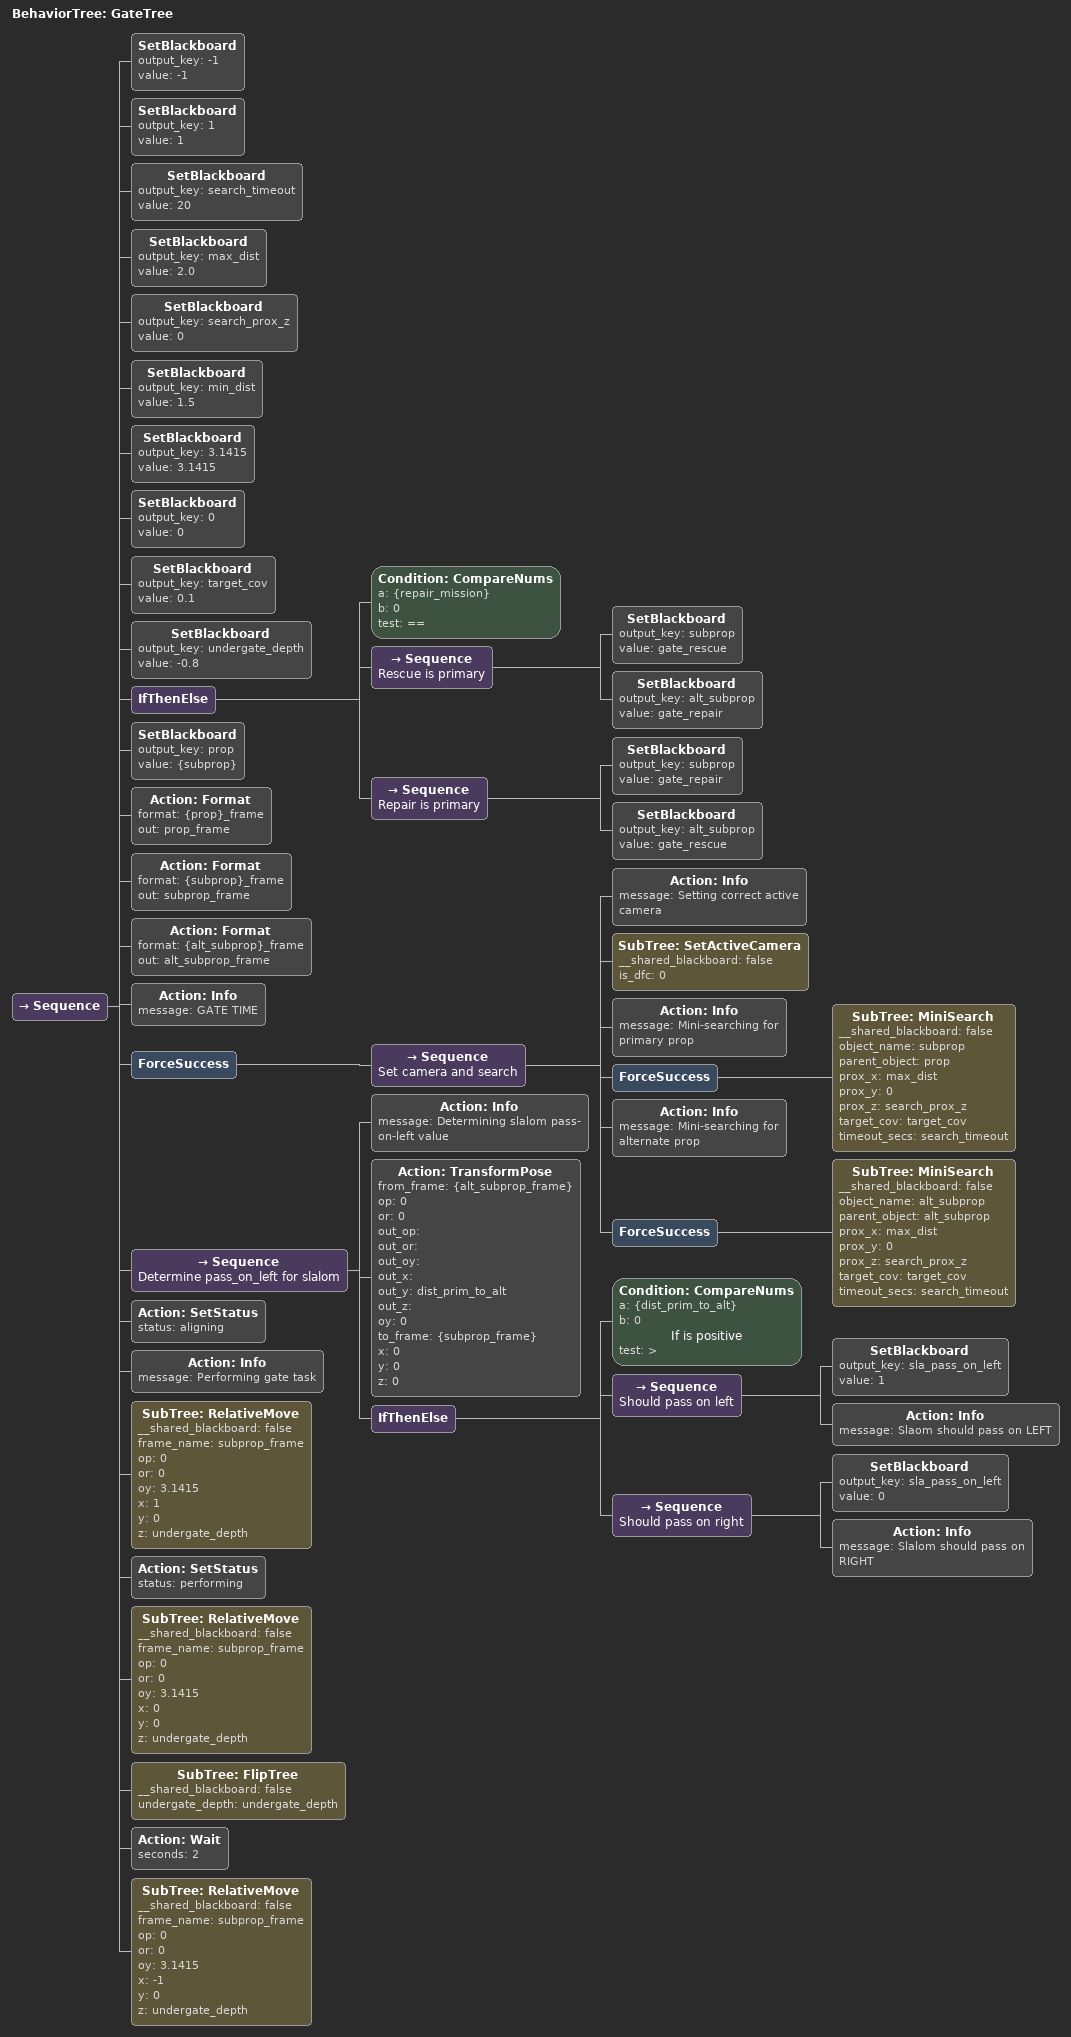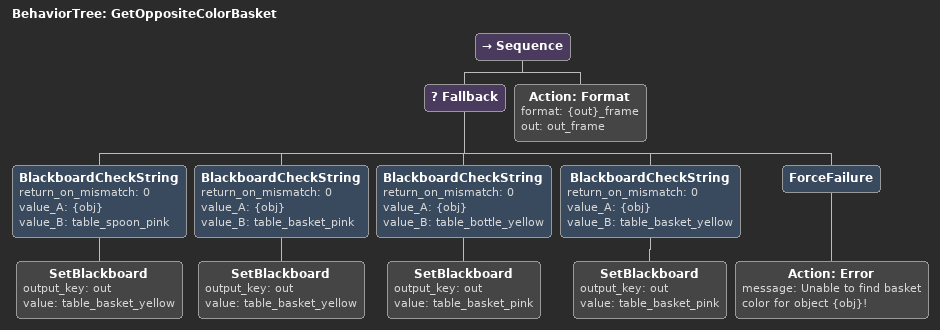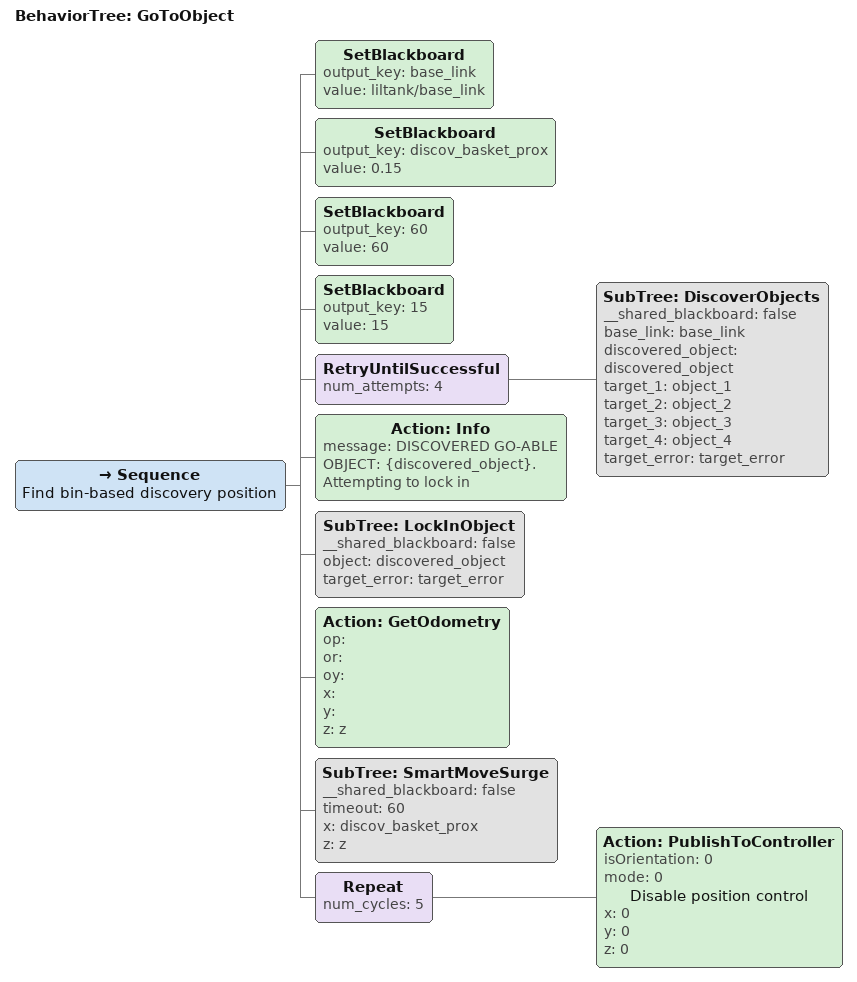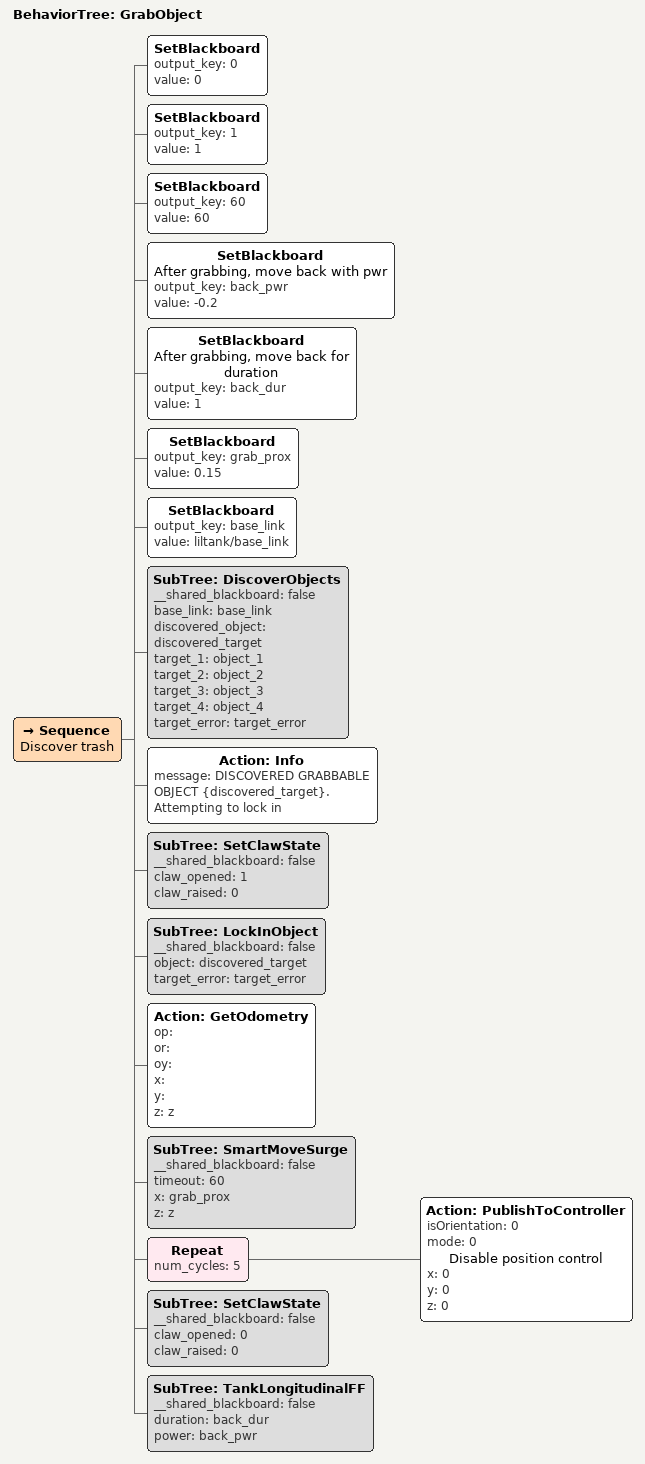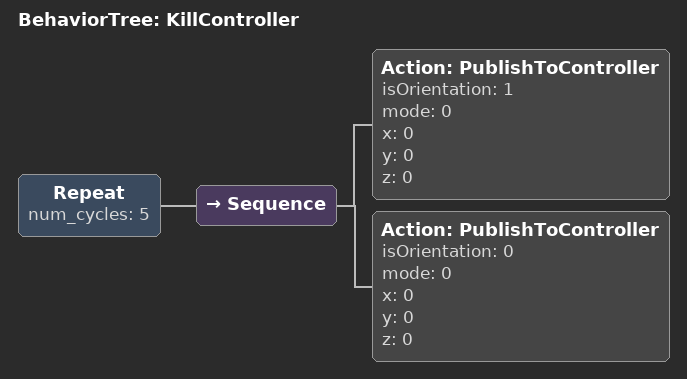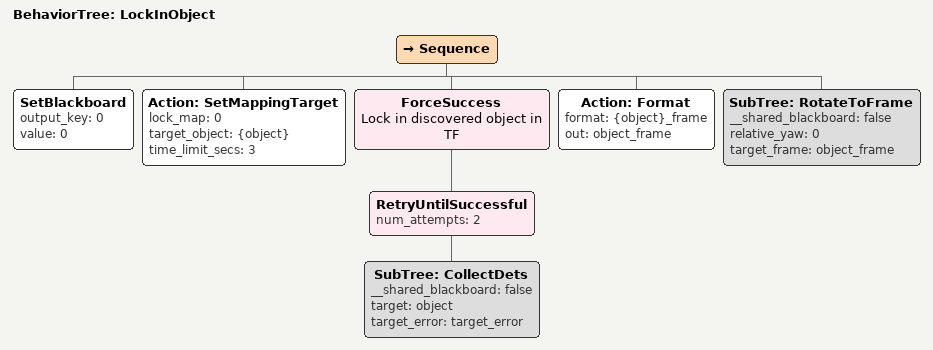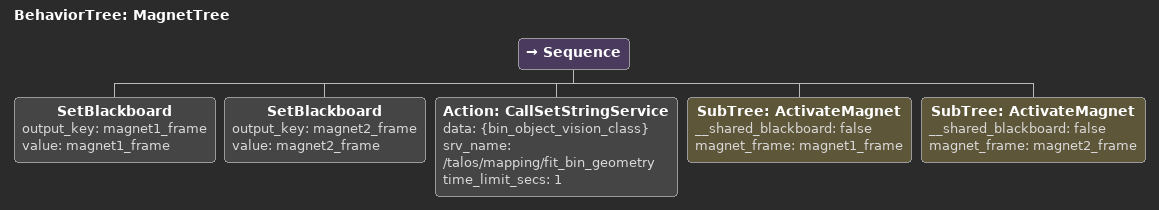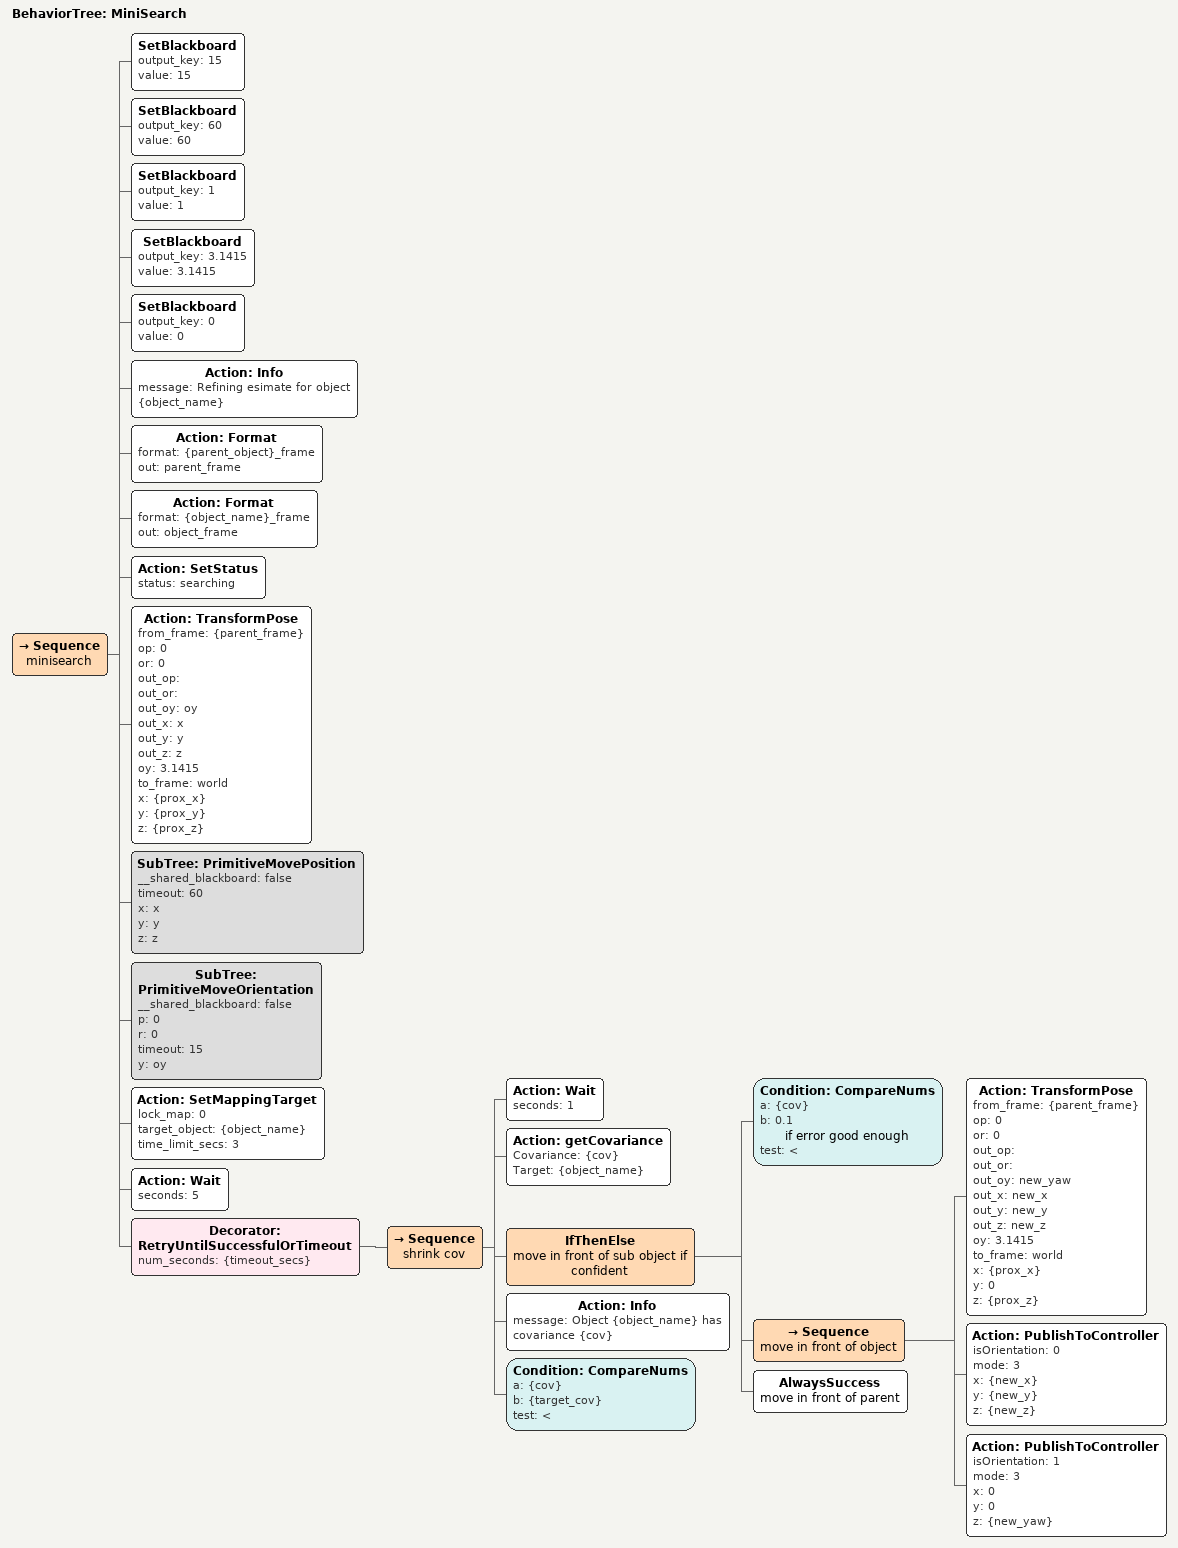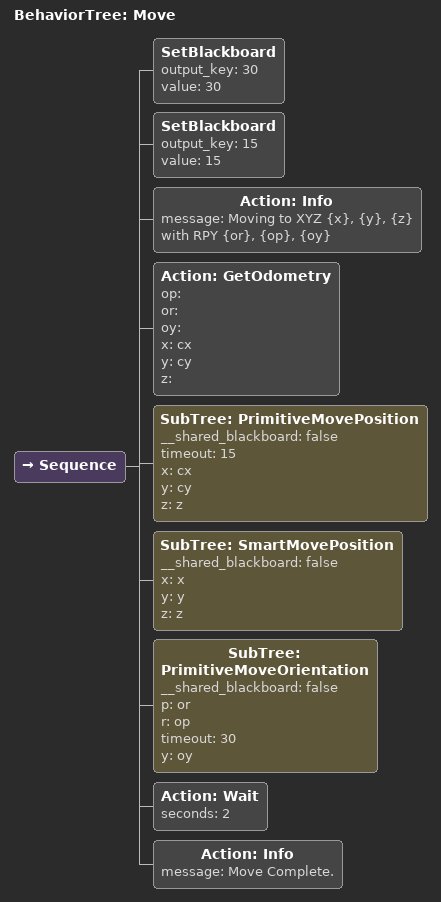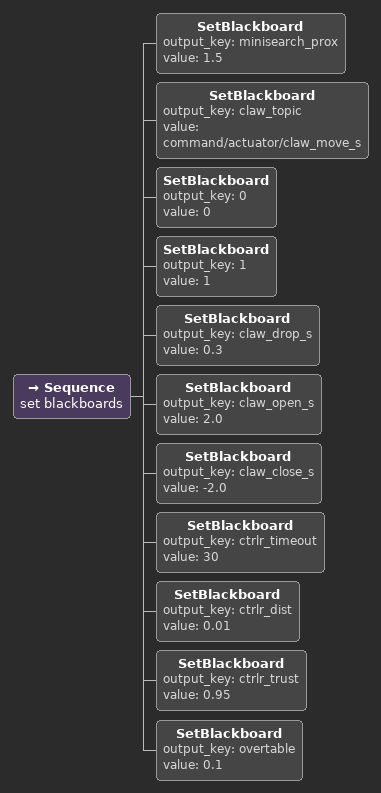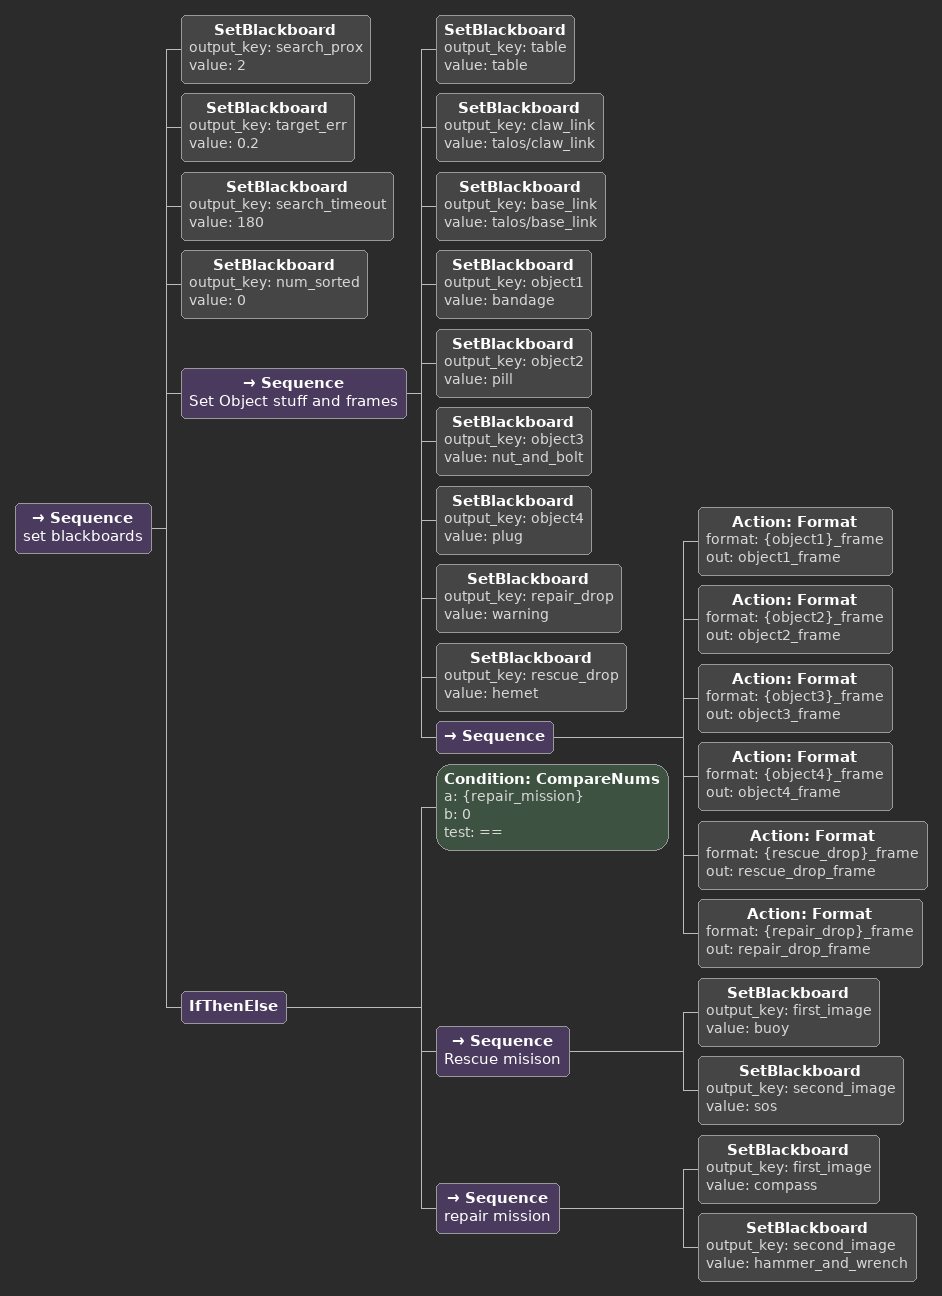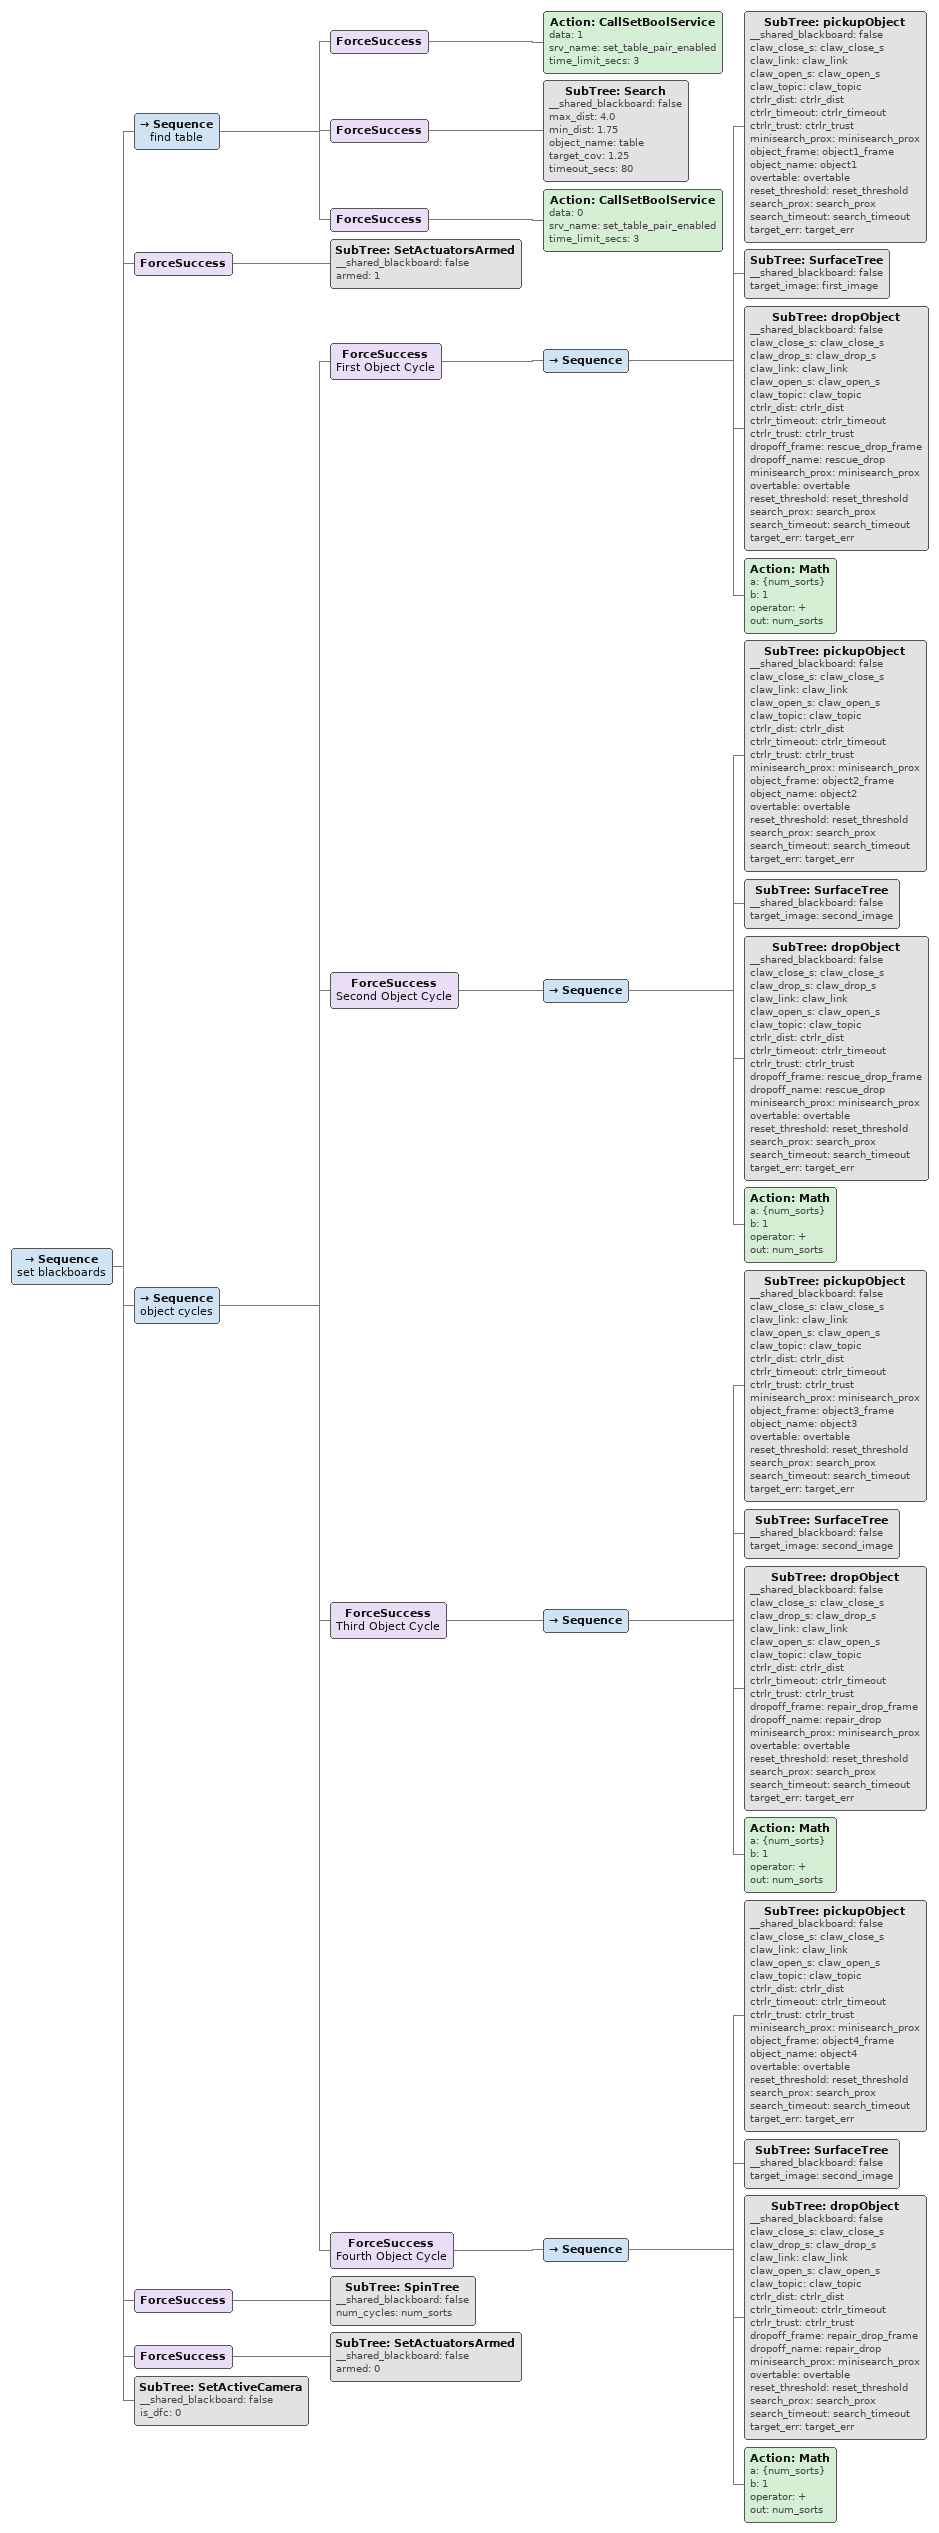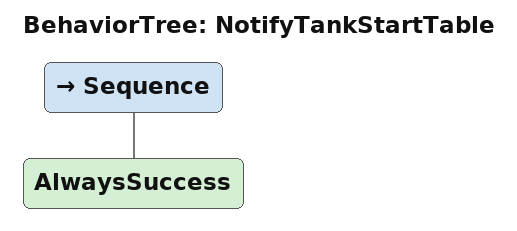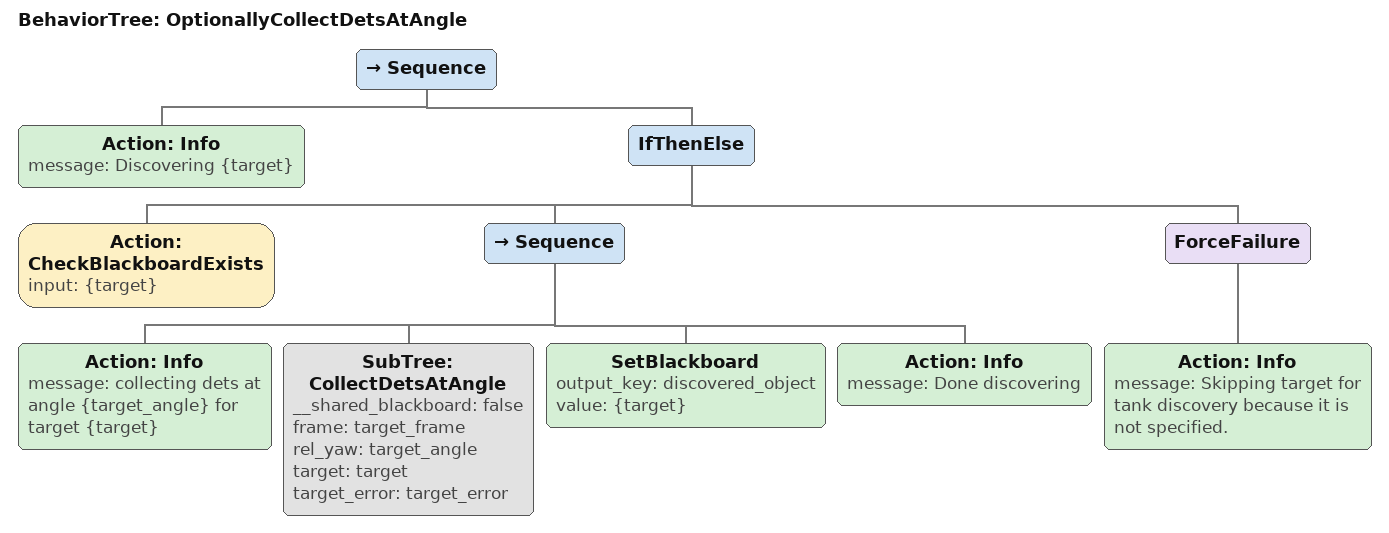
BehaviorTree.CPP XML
<BehaviorTree ID="GateTree">
    <Sequence>
        <SetBlackboard output_key="-1" value="-1"/>
        <SetBlackboard output_key="1" value="1"/>
        <SetBlackboard output_key="search_timeout" value="20"/>
        <SetBlackboard output_key="max_dist" value="2.0"/>
        <SetBlackboard output_key="search_prox_z" value="0"/>
        <SetBlackboard output_key="min_dist" value="1.5"/>
        <SetBlackboard output_key="3.1415" value="3.1415"/>
        <SetBlackboard output_key="0" value="0"/>
        <SetBlackboard output_key="target_cov" value="0.1"/>
        <SetBlackboard output_key="undergate_depth" value="-0.8"/>
        <IfThenElse>
            <Condition ID="CompareNums" a="{repair_mission}" b="0" test="=="/>
            <Sequence name="Rescue is primary">
                <SetBlackboard output_key="subprop" value="gate_rescue"/>
                <SetBlackboard output_key="alt_subprop" value="gate_repair"/>
            </Sequence>
            <Sequence name="Repair is primary">
                <SetBlackboard output_key="subprop" value="gate_repair"/>
                <SetBlackboard output_key="alt_subprop" value="gate_rescue"/>
            </Sequence>
        </IfThenElse>
        <SetBlackboard output_key="prop" value="{subprop}"/>
        <Action ID="Format" format="{prop}_frame" out="prop_frame"/>
        <Action ID="Format" format="{subprop}_frame" out="subprop_frame"/>
        <Action ID="Format" format="{alt_subprop}_frame" out="alt_subprop_frame"/>
        <Action ID="Info" message="GATE TIME"/>
        <ForceSuccess>
            <Sequence name="Set camera and search">
                <Action ID="Info" message="Setting correct active camera"/>
                <SubTree ID="SetActiveCamera" __shared_blackboard="false" is_dfc="0"/>
                <Action ID="Info" message="Mini-searching for primary prop"/>
                <ForceSuccess>
                    <SubTree ID="MiniSearch" __shared_blackboard="false" object_name="subprop" parent_object="prop" prox_x="max_dist" prox_y="0" prox_z="search_prox_z" target_cov="target_cov" timeout_secs="search_timeout"/>
                </ForceSuccess>
                <Action ID="Info" message="Mini-searching for alternate prop"/>
                <ForceSuccess>
                    <SubTree ID="MiniSearch" __shared_blackboard="false" object_name="alt_subprop" parent_object="alt_subprop" prox_x="max_dist" prox_y="0" prox_z="search_prox_z" target_cov="target_cov" timeout_secs="search_timeout"/>
                </ForceSuccess>
            </Sequence>
        </ForceSuccess>
        <Sequence name="Determine pass_on_left for slalom">
            <Action ID="Info" message="Determining slalom pass-on-left value"/>
            <Action ID="TransformPose" from_frame="{alt_subprop_frame}" op="0" or="0" out_op="" out_or="" out_oy="" out_x="" out_y="dist_prim_to_alt" out_z="" oy="0" to_frame="{subprop_frame}" x="0" y="0" z="0"/>
            <IfThenElse>
                <Condition ID="CompareNums" a="{dist_prim_to_alt}" b="0" name="If is positive" test=">"/>
                <Sequence name="Should pass on left">
                    <SetBlackboard output_key="sla_pass_on_left" value="1"/>
                    <Action ID="Info" message="Slaom should pass on LEFT"/>
                </Sequence>
                <Sequence name="Should pass on right">
                    <SetBlackboard output_key="sla_pass_on_left" value="0"/>
                    <Action ID="Info" message="Slalom should pass on RIGHT"/>
                </Sequence>
            </IfThenElse>
        </Sequence>
        <Action ID="SetStatus" status="aligning"/>
        <Action ID="Info" message="Performing gate task"/>
        <SubTree ID="RelativeMove" __shared_blackboard="false" frame_name="subprop_frame" op="0" or="0" oy="3.1415" x="1" y="0" z="undergate_depth"/>
        <Action ID="SetStatus" status="performing"/>
        <SubTree ID="RelativeMove" __shared_blackboard="false" frame_name="subprop_frame" op="0" or="0" oy="3.1415" x="0" y="0" z="undergate_depth"/>
        <SubTree ID="FlipTree" __shared_blackboard="false" undergate_depth="undergate_depth"/>
        <Action ID="Wait" seconds="2"/>
        <SubTree ID="RelativeMove" __shared_blackboard="false" frame_name="subprop_frame" op="0" or="0" oy="3.1415" x="-1" y="0" z="undergate_depth"/>
    </Sequence>
</BehaviorTree>

<BehaviorTree ID="GetOppositeColorBasket">
    <Sequence>
        <Fallback>
            <BlackboardCheckString return_on_mismatch="0" value_A="{obj}" value_B="table_spoon_pink">
                <SetBlackboard output_key="out" value="table_basket_yellow"/>
            </BlackboardCheckString>
            <BlackboardCheckString return_on_mismatch="0" value_A="{obj}" value_B="table_basket_pink">
                <SetBlackboard output_key="out" value="table_basket_yellow"/>
            </BlackboardCheckString>
            <BlackboardCheckString return_on_mismatch="0" value_A="{obj}" value_B="table_bottle_yellow">
                <SetBlackboard output_key="out" value="table_basket_pink"/>
            </BlackboardCheckString>
            <BlackboardCheckString return_on_mismatch="0" value_A="{obj}" value_B="table_basket_yellow">
                <SetBlackboard output_key="out" value="table_basket_pink"/>
            </BlackboardCheckString>
            <ForceFailure>
                <Action ID="Error" message="Unable to find basket color for object {obj}!"/>
            </ForceFailure>
        </Fallback>
        <Action ID="Format" format="{out}_frame" out="out_frame"/>
    </Sequence>
</BehaviorTree>

<BehaviorTree ID="GoToObject">
    <Sequence name="Find bin-based discovery position">
        <SetBlackboard output_key="base_link" value="liltank/base_link"/>
        <SetBlackboard output_key="discov_basket_prox" value="0.15"/>
        <SetBlackboard output_key="60" value="60"/>
        <SetBlackboard output_key="15" value="15"/>
        <RetryUntilSuccessful num_attempts="4">
            <SubTree ID="DiscoverObjects" __shared_blackboard="false" base_link="base_link" discovered_object="discovered_object" target_1="object_1" target_2="object_2" target_3="object_3" target_4="object_4" target_error="target_error"/>
        </RetryUntilSuccessful>
        <Action ID="Info" message="DISCOVERED GO-ABLE OBJECT: {discovered_object}. Attempting to lock in"/>
        <SubTree ID="LockInObject" __shared_blackboard="false" object="discovered_object" target_error="target_error"/>
        <Action ID="GetOdometry" op="" or="" oy="" x="" y="" z="z"/>
        <SubTree ID="SmartMoveSurge" __shared_blackboard="false" timeout="60" x="discov_basket_prox" z="z"/>
        <Repeat num_cycles="5">
            <Action ID="PublishToController" isOrientation="0" mode="0" name="Disable position control" x="0" y="0" z="0"/>
        </Repeat>
    </Sequence>
</BehaviorTree>

<BehaviorTree ID="GrabObject">
    <Sequence name="Discover trash">
        <SetBlackboard output_key="0" value="0"/>
        <SetBlackboard output_key="1" value="1"/>
        <SetBlackboard output_key="60" value="60"/>
        <SetBlackboard name="After grabbing, move back with pwr" output_key="back_pwr" value="-0.2"/>
        <SetBlackboard name="After grabbing, move back for duration" output_key="back_dur" value="1"/>
        <SetBlackboard output_key="grab_prox" value="0.15"/>
        <SetBlackboard output_key="base_link" value="liltank/base_link"/>
        <SubTree ID="DiscoverObjects" __shared_blackboard="false" base_link="base_link" discovered_object="discovered_target" target_1="object_1" target_2="object_2" target_3="object_3" target_4="object_4" target_error="target_error"/>
        <Action ID="Info" message="DISCOVERED GRABBABLE OBJECT {discovered_target}. Attempting to lock in"/>
        <SubTree ID="SetClawState" __shared_blackboard="false" claw_opened="1" claw_raised="0"/>
        <SubTree ID="LockInObject" __shared_blackboard="false" object="discovered_target" target_error="target_error"/>
        <Action ID="GetOdometry" op="" or="" oy="" x="" y="" z="z"/>
        <SubTree ID="SmartMoveSurge" __shared_blackboard="false" timeout="60" x="grab_prox" z="z"/>
        <Repeat num_cycles="5">
            <Action ID="PublishToController" isOrientation="0" mode="0" name="Disable position control" x="0" y="0" z="0"/>
        </Repeat>
        <SubTree ID="SetClawState" __shared_blackboard="false" claw_opened="0" claw_raised="0"/>
        <SubTree ID="TankLongitudinalFF" __shared_blackboard="false" duration="back_dur" power="back_pwr"/>
    </Sequence>
</BehaviorTree>

<BehaviorTree ID="KillController">
    <Repeat num_cycles="5">
        <Sequence>
            <Action ID="PublishToController" isOrientation="1" mode="0" x="0" y="0" z="0"/>
            <Action ID="PublishToController" isOrientation="0" mode="0" x="0" y="0" z="0"/>
        </Sequence>
    </Repeat>
</BehaviorTree>

<BehaviorTree ID="LockInObject">
    <Sequence>
        <SetBlackboard output_key="0" value="0"/>
        <Action ID="SetMappingTarget" lock_map="0" target_object="{object}" time_limit_secs="3"/>
        <ForceSuccess name="Lock in discovered object in TF">
            <RetryUntilSuccessful num_attempts="2">
                <SubTree ID="CollectDets" __shared_blackboard="false" target="object" target_error="target_error"/>
            </RetryUntilSuccessful>
        </ForceSuccess>
        <Action ID="Format" format="{object}_frame" out="object_frame"/>
        <SubTree ID="RotateToFrame" __shared_blackboard="false" relative_yaw="0" target_frame="object_frame"/>
    </Sequence>
</BehaviorTree>

<BehaviorTree ID="MagnetTree">
    <Sequence>
        <SetBlackboard output_key="magnet1_frame" value="magnet1_frame"/>
        <SetBlackboard output_key="magnet2_frame" value="magnet2_frame"/>
        <Action ID="CallSetStringService" data="{bin_object_vision_class}" srv_name="/talos/mapping/fit_bin_geometry" time_limit_secs="1"/>
        <SubTree ID="ActivateMagnet" __shared_blackboard="false" magnet_frame="magnet1_frame"/>
        <SubTree ID="ActivateMagnet" __shared_blackboard="false" magnet_frame="magnet2_frame"/>
    </Sequence>
</BehaviorTree>

<BehaviorTree ID="MiniSearch">
    <Sequence name="minisearch">
        <SetBlackboard output_key="15" value="15"/>
        <SetBlackboard output_key="60" value="60"/>
        <SetBlackboard output_key="1" value="1"/>
        <SetBlackboard output_key="3.1415" value="3.1415"/>
        <SetBlackboard output_key="0" value="0"/>
        <Action ID="Info" message="Refining esimate for object {object_name}"/>
        <Action ID="Format" format="{parent_object}_frame" out="parent_frame"/>
        <Action ID="Format" format="{object_name}_frame" out="object_frame"/>
        <Action ID="SetStatus" status="searching"/>
        <Action ID="TransformPose" from_frame="{parent_frame}" op="0" or="0" out_op="" out_or="" out_oy="oy" out_x="x" out_y="y" out_z="z" oy="3.1415" to_frame="world" x="{prox_x}" y="{prox_y}" z="{prox_z}"/>
        <SubTree ID="PrimitiveMovePosition" __shared_blackboard="false" timeout="60" x="x" y="y" z="z"/>
        <SubTree ID="PrimitiveMoveOrientation" __shared_blackboard="false" p="0" r="0" timeout="15" y="oy"/>
        <Action ID="SetMappingTarget" lock_map="0" target_object="{object_name}" time_limit_secs="3"/>
        <Action ID="Wait" seconds="5"/>
        <Decorator ID="RetryUntilSuccessfulOrTimeout" num_seconds="{timeout_secs}">
            <Sequence name="shrink cov">
                <Action ID="Wait" seconds="1"/>
                <Action Covariance="{cov}" ID="getCovariance" Target="{object_name}"/>
                <IfThenElse name="move in front of sub object if confident">
                    <Condition ID="CompareNums" a="{cov}" b="0.1" name="if error good enough" test="&lt;"/>
                    <Sequence name="move in front of object">
                        <Action ID="TransformPose" from_frame="{parent_frame}" op="0" or="0" out_op="" out_or="" out_oy="new_yaw" out_x="new_x" out_y="new_y" out_z="new_z" oy="3.1415" to_frame="world" x="{prox_x}" y="0" z="{prox_z}"/>
                        <Action ID="PublishToController" isOrientation="0" mode="3" x="{new_x}" y="{new_y}" z="{new_z}"/>
                        <Action ID="PublishToController" isOrientation="1" mode="3" x="0" y="0" z="{new_yaw}"/>
                    </Sequence>
                    <AlwaysSuccess name="move in front of parent"/>
                </IfThenElse>
                <Action ID="Info" message="Object {object_name} has covariance {cov}"/>
                <Condition ID="CompareNums" a="{cov}" b="{target_cov}" test="&lt;"/>
            </Sequence>
        </Decorator>
    </Sequence>
</BehaviorTree>

<BehaviorTree ID="Move">
    <Sequence>
        <SetBlackboard output_key="30" value="30"/>
        <SetBlackboard output_key="15" value="15"/>
        <Action ID="Info" message="Moving to XYZ {x}, {y}, {z} with RPY {or}, {op}, {oy}"/>
        <Action ID="GetOdometry" op="" or="" oy="" x="cx" y="cy" z=""/>
        <SubTree ID="PrimitiveMovePosition" __shared_blackboard="false" timeout="15" x="cx" y="cy" z="z"/>
        <SubTree ID="SmartMovePosition" __shared_blackboard="false" x="x" y="y" z="z"/>
        <SubTree ID="PrimitiveMoveOrientation" __shared_blackboard="false" p="or" r="op" timeout="30" y="oy"/>
        <Action ID="Wait" seconds="2"/>
        <Action ID="Info" message="Move Complete."/>
    </Sequence>
</BehaviorTree>

<Sequence name="set blackboards">
    <SetBlackboard output_key="minisearch_prox" value="1.5"/>
    <SetBlackboard output_key="claw_topic" value="command/actuator/claw_move_s"/>
    <SetBlackboard output_key="0" value="0"/>
    <SetBlackboard output_key="1" value="1"/>
    <SetBlackboard output_key="claw_drop_s" value="0.3"/>
    <SetBlackboard output_key="claw_open_s" value="2.0"/>
    <SetBlackboard output_key="claw_close_s" value="-2.0"/>
    <SetBlackboard output_key="ctrlr_timeout" value="30"/>
    <SetBlackboard output_key="ctrlr_dist" value="0.01"/>
    <SetBlackboard output_key="ctrlr_trust" value="0.95"/>
    <SetBlackboard output_key="overtable" value="0.1"/>
</Sequence>

<Sequence name="set blackboards">
    <SetBlackboard output_key="search_prox" value="2"/>
    <SetBlackboard output_key="target_err" value="0.2"/>
    <SetBlackboard output_key="search_timeout" value="180"/>
    <SetBlackboard output_key="num_sorted" value="0"/>
    <Sequence name="Set Object stuff and frames">
        <SetBlackboard output_key="table" value="table"/>
        <SetBlackboard output_key="claw_link" value="talos/claw_link"/>
        <SetBlackboard output_key="base_link" value="talos/base_link"/>
        <SetBlackboard output_key="object1" value="bandage"/>
        <SetBlackboard output_key="object2" value="pill"/>
        <SetBlackboard output_key="object3" value="nut_and_bolt"/>
        <SetBlackboard output_key="object4" value="plug"/>
        <SetBlackboard output_key="repair_drop" value="warning"/>
        <SetBlackboard output_key="rescue_drop" value="hemet"/>
        <Sequence>
            <Action ID="Format" format="{object1}_frame" out="object1_frame"/>
            <Action ID="Format" format="{object2}_frame" out="object2_frame"/>
            <Action ID="Format" format="{object3}_frame" out="object3_frame"/>
            <Action ID="Format" format="{object4}_frame" out="object4_frame"/>
            <Action ID="Format" format="{rescue_drop}_frame" out="rescue_drop_frame"/>
            <Action ID="Format" format="{repair_drop}_frame" out="repair_drop_frame"/>
        </Sequence>
    </Sequence>
    <IfThenElse>
        <Condition ID="CompareNums" a="{repair_mission}" b="0" test="=="/>
        <Sequence name="Rescue misison">
            <SetBlackboard output_key="first_image" value="buoy"/>
            <SetBlackboard output_key="second_image" value="sos"/>
        </Sequence>
        <Sequence name="repair mission">
            <SetBlackboard output_key="first_image" value="compass"/>
            <SetBlackboard output_key="second_image" value="hammer_and_wrench"/>
        </Sequence>
    </IfThenElse>
</Sequence>

<Sequence name="set blackboards">
    <Sequence name="find table">
        <ForceSuccess>
            <Action ID="CallSetBoolService" data="1" srv_name="set_table_pair_enabled" time_limit_secs="3"/>
        </ForceSuccess>
        <ForceSuccess>
            <SubTree ID="Search" __shared_blackboard="false" max_dist="4.0" min_dist="1.75" object_name="table" target_cov="1.25" timeout_secs="80"/>
        </ForceSuccess>
        <ForceSuccess>
            <Action ID="CallSetBoolService" data="0" srv_name="set_table_pair_enabled" time_limit_secs="3"/>
        </ForceSuccess>
    </Sequence>
    <ForceSuccess>
        <SubTree ID="SetActuatorsArmed" __shared_blackboard="false" armed="1"/>
    </ForceSuccess>
    <Sequence name="object cycles">
        <ForceSuccess name="First Object Cycle">
            <Sequence>
                <SubTree ID="pickupObject" __shared_blackboard="false" claw_close_s="claw_close_s" claw_link="claw_link" claw_open_s="claw_open_s" claw_topic="claw_topic" ctrlr_dist="ctrlr_dist" ctrlr_timeout="ctrlr_timeout" ctrlr_trust="ctrlr_trust" minisearch_prox="minisearch_prox" object_frame="object1_frame" object_name="object1" overtable="overtable" reset_threshold="reset_threshold" search_prox="search_prox" search_timeout="search_timeout" target_err="target_err"/>
                <SubTree ID="SurfaceTree" __shared_blackboard="false" target_image="first_image"/>
                <SubTree ID="dropObject" __shared_blackboard="false" claw_close_s="claw_close_s" claw_drop_s="claw_drop_s" claw_link="claw_link" claw_open_s="claw_open_s" claw_topic="claw_topic" ctrlr_dist="ctrlr_dist" ctrlr_timeout="ctrlr_timeout" ctrlr_trust="ctrlr_trust" dropoff_frame="rescue_drop_frame" dropoff_name="rescue_drop" minisearch_prox="minisearch_prox" overtable="overtable" reset_threshold="reset_threshold" search_prox="search_prox" search_timeout="search_timeout" target_err="target_err"/>
                <Action ID="Math" a="{num_sorts}" b="1" operator="+" out="num_sorts"/>
            </Sequence>
        </ForceSuccess>
        <ForceSuccess name="Second Object Cycle">
            <Sequence>
                <SubTree ID="pickupObject" __shared_blackboard="false" claw_close_s="claw_close_s" claw_link="claw_link" claw_open_s="claw_open_s" claw_topic="claw_topic" ctrlr_dist="ctrlr_dist" ctrlr_timeout="ctrlr_timeout" ctrlr_trust="ctrlr_trust" minisearch_prox="minisearch_prox" object_frame="object2_frame" object_name="object2" overtable="overtable" reset_threshold="reset_threshold" search_prox="search_prox" search_timeout="search_timeout" target_err="target_err"/>
                <SubTree ID="SurfaceTree" __shared_blackboard="false" target_image="second_image"/>
                <SubTree ID="dropObject" __shared_blackboard="false" claw_close_s="claw_close_s" claw_drop_s="claw_drop_s" claw_link="claw_link" claw_open_s="claw_open_s" claw_topic="claw_topic" ctrlr_dist="ctrlr_dist" ctrlr_timeout="ctrlr_timeout" ctrlr_trust="ctrlr_trust" dropoff_frame="rescue_drop_frame" dropoff_name="rescue_drop" minisearch_prox="minisearch_prox" overtable="overtable" reset_threshold="reset_threshold" search_prox="search_prox" search_timeout="search_timeout" target_err="target_err"/>
                <Action ID="Math" a="{num_sorts}" b="1" operator="+" out="num_sorts"/>
            </Sequence>
        </ForceSuccess>
        <ForceSuccess name="Third Object Cycle">
            <Sequence>
                <SubTree ID="pickupObject" __shared_blackboard="false" claw_close_s="claw_close_s" claw_link="claw_link" claw_open_s="claw_open_s" claw_topic="claw_topic" ctrlr_dist="ctrlr_dist" ctrlr_timeout="ctrlr_timeout" ctrlr_trust="ctrlr_trust" minisearch_prox="minisearch_prox" object_frame="object3_frame" object_name="object3" overtable="overtable" reset_threshold="reset_threshold" search_prox="search_prox" search_timeout="search_timeout" target_err="target_err"/>
                <SubTree ID="SurfaceTree" __shared_blackboard="false" target_image="second_image"/>
                <SubTree ID="dropObject" __shared_blackboard="false" claw_close_s="claw_close_s" claw_drop_s="claw_drop_s" claw_link="claw_link" claw_open_s="claw_open_s" claw_topic="claw_topic" ctrlr_dist="ctrlr_dist" ctrlr_timeout="ctrlr_timeout" ctrlr_trust="ctrlr_trust" dropoff_frame="repair_drop_frame" dropoff_name="repair_drop" minisearch_prox="minisearch_prox" overtable="overtable" reset_threshold="reset_threshold" search_prox="search_prox" search_timeout="search_timeout" target_err="target_err"/>
                <Action ID="Math" a="{num_sorts}" b="1" operator="+" out="num_sorts"/>
            </Sequence>
        </ForceSuccess>
        <ForceSuccess name="Fourth Object Cycle">
            <Sequence>
                <SubTree ID="pickupObject" __shared_blackboard="false" claw_close_s="claw_close_s" claw_link="claw_link" claw_open_s="claw_open_s" claw_topic="claw_topic" ctrlr_dist="ctrlr_dist" ctrlr_timeout="ctrlr_timeout" ctrlr_trust="ctrlr_trust" minisearch_prox="minisearch_prox" object_frame="object4_frame" object_name="object4" overtable="overtable" reset_threshold="reset_threshold" search_prox="search_prox" search_timeout="search_timeout" target_err="target_err"/>
                <SubTree ID="SurfaceTree" __shared_blackboard="false" target_image="second_image"/>
                <SubTree ID="dropObject" __shared_blackboard="false" claw_close_s="claw_close_s" claw_drop_s="claw_drop_s" claw_link="claw_link" claw_open_s="claw_open_s" claw_topic="claw_topic" ctrlr_dist="ctrlr_dist" ctrlr_timeout="ctrlr_timeout" ctrlr_trust="ctrlr_trust" dropoff_frame="repair_drop_frame" dropoff_name="repair_drop" minisearch_prox="minisearch_prox" overtable="overtable" reset_threshold="reset_threshold" search_prox="search_prox" search_timeout="search_timeout" target_err="target_err"/>
                <Action ID="Math" a="{num_sorts}" b="1" operator="+" out="num_sorts"/>
            </Sequence>
        </ForceSuccess>
    </Sequence>
    <ForceSuccess>
        <SubTree ID="SpinTree" __shared_blackboard="false" num_cycles="num_sorts"/>
    </ForceSuccess>
    <ForceSuccess>
        <SubTree ID="SetActuatorsArmed" __shared_blackboard="false" armed="0"/>
    </ForceSuccess>
    <SubTree ID="SetActiveCamera" __shared_blackboard="false" is_dfc="0"/>
</Sequence>

<BehaviorTree ID="NotifyTankStartTable">
    <Sequence>
        <AlwaysSuccess/>
    </Sequence>
</BehaviorTree>

<BehaviorTree ID="OptionallyCollectDetsAtAngle">
    <Sequence>
        <Action ID="Info" message="Discovering {target}"/>
        <IfThenElse>
            <Action ID="CheckBlackboardExists" input="{target}"/>
            <Sequence>
                <Action ID="Info" message="collecting dets at angle {target_angle} for target {target}"/>
                <SubTree ID="CollectDetsAtAngle" __shared_blackboard="false" frame="target_frame" rel_yaw="target_angle" target="target" target_error="target_error"/>
                <SetBlackboard output_key="discovered_object" value="{target}"/>
                <Action ID="Info" message="Done discovering"/>
            </Sequence>
            <ForceFailure>
                <Action ID="Info" message="Skipping target for tank discovery because it is not specified."/>
            </ForceFailure>
        </IfThenElse>
    </Sequence>
</BehaviorTree>
